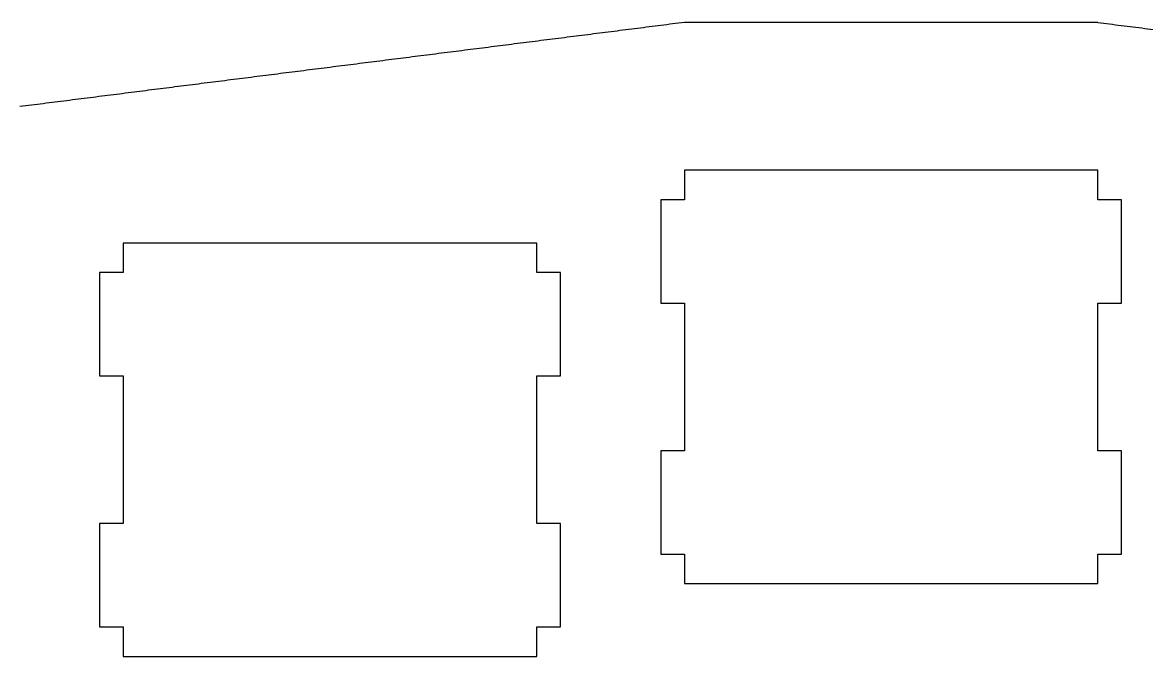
# Model space of a CAD drawing. Extents: x 0 to 145, y 2 to 120.
# Drawn here: x 39.59 to 77.65, y 98.99 to 120.46 of the extents above; entities that cross this region are included whole.
import ezdxf

# ---------------------------------------------------------------- set-up
doc = ezdxf.new("R2010")
doc.units = 0

# ---------------------------------------------------------------- blocks, each defined once
blk = doc.blocks.new('WIRE005')
at = {"layer": 'Row0', "color": 0}
for points in [[(57, 112.9896), (56.9, 112.9896), (56.8, 112.9896), (56.7, 112.9896), (56.6, 112.9896), (56.5, 112.9896), (56.4, 112.9896), (56.3, 112.9896), (56.2, 112.9896), (56.1, 112.9896), (56, 112.9896), (55.9, 112.9896), (55.8, 112.9896), (55.7, 112.9896), (55.6, 112.9896), (55.5, 112.9896), (55.4, 112.9896), (55.3, 112.9896), (55.2, 112.9896), (55.1, 112.9896), (55, 112.9896), (54.9, 112.9896), (54.8, 112.9896), (54.7, 112.9896), (54.6, 112.9896), (54.5, 112.9896), (54.4, 112.9896), (54.3, 112.9896), (54.2, 112.9896), (54.1, 112.9896), (54, 112.9896), (53.9, 112.9896), (53.8, 112.9896), (53.7, 112.9896), (53.6, 112.9896), (53.5, 112.9896), (53.4, 112.9896), (53.3, 112.9896), (53.2, 112.9896), (53.1, 112.9896), (53, 112.9896), (52.9, 112.9896), (52.8, 112.9896), (52.7, 112.9896), (52.6, 112.9896), (52.5, 112.9896), (52.4, 112.9896), (52.3, 112.9896), (52.2, 112.9896), (52.1, 112.9896), (52, 112.9896), (51.9, 112.9896), (51.8, 112.9896), (51.7, 112.9896), (51.6, 112.9896), (51.5, 112.9896), (51.4, 112.9896), (51.3, 112.9896), (51.2, 112.9896), (51.1, 112.9896), (51, 112.9896), (50.9, 112.9896), (50.8, 112.9896), (50.7, 112.9896), (50.6, 112.9896), (50.5, 112.9896), (50.4, 112.9896), (50.3, 112.9896), (50.2, 112.9896), (50.1, 112.9896), (50, 112.9896), (49.9, 112.9896), (49.8, 112.9896), (49.7, 112.9896), (49.6, 112.9896), (49.5, 112.9896), (49.4, 112.9896), (49.3, 112.9896), (49.2, 112.9896), (49.1, 112.9896), (49, 112.9896), (48.9, 112.9896), (48.8, 112.9896), (48.7, 112.9896), (48.6, 112.9896), (48.5, 112.9896), (48.4, 112.9896), (48.3, 112.9896), (48.2, 112.9896), (48.1, 112.9896), (48, 112.9896), (47.9, 112.9896), (47.8, 112.9896), (47.7, 112.9896), (47.6, 112.9896), (47.5, 112.9896), (47.4, 112.9896), (47.3, 112.9896), (47.2, 112.9896), (47.1, 112.9896), (47, 112.9896), (46.9, 112.9896), (46.8, 112.9896), (46.7, 112.9896), (46.6, 112.9896), (46.5, 112.9896), (46.4, 112.9896), (46.3, 112.9896), (46.2, 112.9896), (46.1, 112.9896), (46, 112.9896), (45.9, 112.9896), (45.8, 112.9896), (45.7, 112.9896), (45.6, 112.9896), (45.5, 112.9896), (45.4, 112.9896), (45.3, 112.9896), (45.2, 112.9896), (45.1, 112.9896), (45, 112.9896), (44.9, 112.9896), (44.8, 112.9896), (44.7, 112.9896), (44.6, 112.9896), (44.5, 112.9896), (44.4, 112.9896), (44.3, 112.9896), (44.2, 112.9896), (44.1, 112.9896), (44, 112.9896), (43.9, 112.9896), (43.8, 112.9896), (43.7, 112.9896), (43.6, 112.9896), (43.5, 112.9896), (43.4, 112.9896), (43.3, 112.9896), (43.2, 112.9896), (43.1, 112.9896), (43, 112.9896)], [(43, 112.9896), (43, 112.8896), (43, 112.7896), (43, 112.6896), (43, 112.5896), (43, 112.4896), (43, 112.3896), (43, 112.2896), (43, 112.1896), (43, 112.0896), (43, 111.9896)], [(57, 111.9896), (57, 112.0896), (57, 112.1896), (57, 112.2896), (57, 112.3896), (57, 112.4896), (57, 112.5896), (57, 112.6896), (57, 112.7896), (57, 112.8896), (57, 112.9896)], [(43, 111.9896), (42.9, 111.9896), (42.8, 111.9896), (42.7, 111.9896), (42.6, 111.9896), (42.5, 111.9896), (42.4, 111.9896), (42.3, 111.9896), (42.2, 111.9896)], [(42.2, 111.9896), (42.2, 111.8896), (42.2, 111.7896), (42.2, 111.6896), (42.2, 111.5896), (42.2, 111.4896), (42.2, 111.3896), (42.2, 111.2896), (42.2, 111.1896), (42.2, 111.0896), (42.2, 110.9896), (42.2, 110.8896), (42.2, 110.7896), (42.2, 110.6896), (42.2, 110.5896), (42.2, 110.4896), (42.2, 110.3896), (42.2, 110.2896), (42.2, 110.1896), (42.2, 110.0896), (42.2, 109.9896), (42.2, 109.8896), (42.2, 109.7896), (42.2, 109.6896), (42.2, 109.5896), (42.2, 109.4896), (42.2, 109.3896), (42.2, 109.2896), (42.2, 109.1896), (42.2, 109.0896), (42.2, 108.9896), (42.2, 108.8896), (42.2, 108.7896), (42.2, 108.6896), (42.2, 108.5896), (42.2, 108.4896)], [(57.8, 111.9896), (57.7, 111.9896), (57.6, 111.9896), (57.5, 111.9896), (57.4, 111.9896), (57.3, 111.9896), (57.2, 111.9896), (57.1, 111.9896), (57, 111.9896)], [(57.8, 108.4896), (57.8, 108.5896), (57.8, 108.6896), (57.8, 108.7896), (57.8, 108.8896), (57.8, 108.9896), (57.8, 109.0896), (57.8, 109.1896), (57.8, 109.2896), (57.8, 109.3896), (57.8, 109.4896), (57.8, 109.5896), (57.8, 109.6896), (57.8, 109.7896), (57.8, 109.8896), (57.8, 109.9896), (57.8, 110.0896), (57.8, 110.1896), (57.8, 110.2896), (57.8, 110.3896), (57.8, 110.4896), (57.8, 110.5896), (57.8, 110.6896), (57.8, 110.7896), (57.8, 110.8896), (57.8, 110.9896), (57.8, 111.0896), (57.8, 111.1896), (57.8, 111.2896), (57.8, 111.3896), (57.8, 111.4896), (57.8, 111.5896), (57.8, 111.6896), (57.8, 111.7896), (57.8, 111.8896), (57.8, 111.9896)], [(42.2, 108.4896), (42.3, 108.4896), (42.4, 108.4896), (42.5, 108.4896), (42.6, 108.4896), (42.7, 108.4896), (42.8, 108.4896), (42.9, 108.4896), (43, 108.4896)], [(43, 108.4896), (43, 108.3896), (43, 108.2896), (43, 108.1896), (43, 108.0896), (43, 107.9896), (43, 107.8896), (43, 107.7896), (43, 107.6896), (43, 107.5896), (43, 107.4896), (43, 107.3896), (43, 107.2896), (43, 107.1896), (43, 107.0896), (43, 106.9896), (43, 106.8896), (43, 106.7896), (43, 106.6896), (43, 106.5896), (43, 106.4896), (43, 106.3896), (43, 106.2896), (43, 106.1896), (43, 106.0896), (43, 105.9896), (43, 105.8896), (43, 105.7896), (43, 105.6896), (43, 105.5896), (43, 105.4896), (43, 105.3896), (43, 105.2896), (43, 105.1896), (43, 105.0896), (43, 104.9896), (43, 104.8896), (43, 104.7896), (43, 104.6896), (43, 104.5896), (43, 104.4896), (43, 104.3896), (43, 104.2896), (43, 104.1896), (43, 104.0896), (43, 103.9896), (43, 103.8896), (43, 103.7896), (43, 103.6896), (43, 103.5896), (43, 103.4896)], [(57, 103.4896), (57, 103.5896), (57, 103.6896), (57, 103.7896), (57, 103.8896), (57, 103.9896), (57, 104.0896), (57, 104.1896), (57, 104.2896), (57, 104.3896), (57, 104.4896), (57, 104.5896), (57, 104.6896), (57, 104.7896), (57, 104.8896), (57, 104.9896), (57, 105.0896), (57, 105.1896), (57, 105.2896), (57, 105.3896), (57, 105.4896), (57, 105.5896), (57, 105.6896), (57, 105.7896), (57, 105.8896), (57, 105.9896), (57, 106.0896), (57, 106.1896), (57, 106.2896), (57, 106.3896), (57, 106.4896), (57, 106.5896), (57, 106.6896), (57, 106.7896), (57, 106.8896), (57, 106.9896), (57, 107.0896), (57, 107.1896), (57, 107.2896), (57, 107.3896), (57, 107.4896), (57, 107.5896), (57, 107.6896), (57, 107.7896), (57, 107.8896), (57, 107.9896), (57, 108.0896), (57, 108.1896), (57, 108.2896), (57, 108.3896), (57, 108.4896)], [(57, 108.4896), (57.1, 108.4896), (57.2, 108.4896), (57.3, 108.4896), (57.4, 108.4896), (57.5, 108.4896), (57.6, 108.4896), (57.7, 108.4896), (57.8, 108.4896)], [(43, 103.4896), (42.9, 103.4896), (42.8, 103.4896), (42.7, 103.4896), (42.6, 103.4896), (42.5, 103.4896), (42.4, 103.4896), (42.3, 103.4896), (42.2, 103.4896)], [(42.2, 103.4896), (42.2, 103.3896), (42.2, 103.2896), (42.2, 103.1896), (42.2, 103.0896), (42.2, 102.9896), (42.2, 102.8896), (42.2, 102.7896), (42.2, 102.6896), (42.2, 102.5896), (42.2, 102.4896), (42.2, 102.3896), (42.2, 102.2896), (42.2, 102.1896), (42.2, 102.0896), (42.2, 101.9896), (42.2, 101.8896), (42.2, 101.7896), (42.2, 101.6896), (42.2, 101.5896), (42.2, 101.4896), (42.2, 101.3896), (42.2, 101.2896), (42.2, 101.1896), (42.2, 101.0896), (42.2, 100.9896), (42.2, 100.8896), (42.2, 100.7896), (42.2, 100.6896), (42.2, 100.5896), (42.2, 100.4896), (42.2, 100.3896), (42.2, 100.2896), (42.2, 100.1896), (42.2, 100.0896), (42.2, 99.9896)], [(57.8, 103.4896), (57.7, 103.4896), (57.6, 103.4896), (57.5, 103.4896), (57.4, 103.4896), (57.3, 103.4896), (57.2, 103.4896), (57.1, 103.4896), (57, 103.4896)], [(57.8, 99.9896), (57.8, 100.0896), (57.8, 100.1896), (57.8, 100.2896), (57.8, 100.3896), (57.8, 100.4896), (57.8, 100.5896), (57.8, 100.6896), (57.8, 100.7896), (57.8, 100.8896), (57.8, 100.9896), (57.8, 101.0896), (57.8, 101.1896), (57.8, 101.2896), (57.8, 101.3896), (57.8, 101.4896), (57.8, 101.5896), (57.8, 101.6896), (57.8, 101.7896), (57.8, 101.8896), (57.8, 101.9896), (57.8, 102.0896), (57.8, 102.1896), (57.8, 102.2896), (57.8, 102.3896), (57.8, 102.4896), (57.8, 102.5896), (57.8, 102.6896), (57.8, 102.7896), (57.8, 102.8896), (57.8, 102.9896), (57.8, 103.0896), (57.8, 103.1896), (57.8, 103.2896), (57.8, 103.3896), (57.8, 103.4896)], [(42.2, 99.9896), (42.3, 99.9896), (42.4, 99.9896), (42.5, 99.9896), (42.6, 99.9896), (42.7, 99.9896), (42.8, 99.9896), (42.9, 99.9896), (43, 99.9896)], [(43, 99.9896), (43, 99.8896), (43, 99.7896), (43, 99.6896), (43, 99.5896), (43, 99.4896), (43, 99.3896), (43, 99.2896), (43, 99.1896), (43, 99.0896), (43, 98.9896)], [(57, 98.9896), (57, 99.0896), (57, 99.1896), (57, 99.2896), (57, 99.3896), (57, 99.4896), (57, 99.5896), (57, 99.6896), (57, 99.7896), (57, 99.8896), (57, 99.9896)], [(57, 99.9896), (57.1, 99.9896), (57.2, 99.9896), (57.3, 99.9896), (57.4, 99.9896), (57.5, 99.9896), (57.6, 99.9896), (57.7, 99.9896), (57.8, 99.9896)], [(43, 98.9896), (43.1, 98.9896), (43.2, 98.9896), (43.3, 98.9896), (43.4, 98.9896), (43.5, 98.9896), (43.6, 98.9896), (43.7, 98.9896), (43.8, 98.9896), (43.9, 98.9896), (44, 98.9896), (44.1, 98.9896), (44.2, 98.9896), (44.3, 98.9896), (44.4, 98.9896), (44.5, 98.9896), (44.6, 98.9896), (44.7, 98.9896), (44.8, 98.9896), (44.9, 98.9896), (45, 98.9896), (45.1, 98.9896), (45.2, 98.9896), (45.3, 98.9896), (45.4, 98.9896), (45.5, 98.9896), (45.6, 98.9896), (45.7, 98.9896), (45.8, 98.9896), (45.9, 98.9896), (46, 98.9896), (46.1, 98.9896), (46.2, 98.9896), (46.3, 98.9896), (46.4, 98.9896), (46.5, 98.9896), (46.6, 98.9896), (46.7, 98.9896), (46.8, 98.9896), (46.9, 98.9896), (47, 98.9896), (47.1, 98.9896), (47.2, 98.9896), (47.3, 98.9896), (47.4, 98.9896), (47.5, 98.9896), (47.6, 98.9896), (47.7, 98.9896), (47.8, 98.9896), (47.9, 98.9896), (48, 98.9896), (48.1, 98.9896), (48.2, 98.9896), (48.3, 98.9896), (48.4, 98.9896), (48.5, 98.9896), (48.6, 98.9896), (48.7, 98.9896), (48.8, 98.9896), (48.9, 98.9896), (49, 98.9896), (49.1, 98.9896), (49.2, 98.9896), (49.3, 98.9896), (49.4, 98.9896), (49.5, 98.9896), (49.6, 98.9896), (49.7, 98.9896), (49.8, 98.9896), (49.9, 98.9896), (50, 98.9896), (50.1, 98.9896), (50.2, 98.9896), (50.3, 98.9896), (50.4, 98.9896), (50.5, 98.9896), (50.6, 98.9896), (50.7, 98.9896), (50.8, 98.9896), (50.9, 98.9896), (51, 98.9896), (51.1, 98.9896), (51.2, 98.9896), (51.3, 98.9896), (51.4, 98.9896), (51.5, 98.9896), (51.6, 98.9896), (51.7, 98.9896), (51.8, 98.9896), (51.9, 98.9896), (52, 98.9896), (52.1, 98.9896), (52.2, 98.9896), (52.3, 98.9896), (52.4, 98.9896), (52.5, 98.9896), (52.6, 98.9896), (52.7, 98.9896), (52.8, 98.9896), (52.9, 98.9896), (53, 98.9896), (53.1, 98.9896), (53.2, 98.9896), (53.3, 98.9896), (53.4, 98.9896), (53.5, 98.9896), (53.6, 98.9896), (53.7, 98.9896), (53.8, 98.9896), (53.9, 98.9896), (54, 98.9896), (54.1, 98.9896), (54.2, 98.9896), (54.3, 98.9896), (54.4, 98.9896), (54.5, 98.9896), (54.6, 98.9896), (54.7, 98.9896), (54.8, 98.9896), (54.9, 98.9896), (55, 98.9896), (55.1, 98.9896), (55.2, 98.9896), (55.3, 98.9896), (55.4, 98.9896), (55.5, 98.9896), (55.6, 98.9896), (55.7, 98.9896), (55.8, 98.9896), (55.9, 98.9896), (56, 98.9896), (56.1, 98.9896), (56.2, 98.9896), (56.3, 98.9896), (56.4, 98.9896), (56.5, 98.9896), (56.6, 98.9896), (56.7, 98.9896), (56.8, 98.9896), (56.9, 98.9896), (57, 98.9896)]]:
    blk.add_lwpolyline(points, dxfattribs=at)
blk = doc.blocks.new('WIRE012')
at = {"layer": 'Row0', "color": 0}
for points in [[(76, 115.4596), (75.9, 115.4596), (75.8, 115.4596), (75.7, 115.4596), (75.6, 115.4596), (75.5, 115.4596), (75.4, 115.4596), (75.3, 115.4596), (75.2, 115.4596), (75.1, 115.4596), (75, 115.4596), (74.9, 115.4596), (74.8, 115.4596), (74.7, 115.4596), (74.6, 115.4596), (74.5, 115.4596), (74.4, 115.4596), (74.3, 115.4596), (74.2, 115.4596), (74.1, 115.4596), (74, 115.4596), (73.9, 115.4596), (73.8, 115.4596), (73.7, 115.4596), (73.6, 115.4596), (73.5, 115.4596), (73.4, 115.4596), (73.3, 115.4596), (73.2, 115.4596), (73.1, 115.4596), (73, 115.4596), (72.9, 115.4596), (72.8, 115.4596), (72.7, 115.4596), (72.6, 115.4596), (72.5, 115.4596), (72.4, 115.4596), (72.3, 115.4596), (72.2, 115.4596), (72.1, 115.4596), (72, 115.4596), (71.9, 115.4596), (71.8, 115.4596), (71.7, 115.4596), (71.6, 115.4596), (71.5, 115.4596), (71.4, 115.4596), (71.3, 115.4596), (71.2, 115.4596), (71.1, 115.4596), (71, 115.4596), (70.9, 115.4596), (70.8, 115.4596), (70.7, 115.4596), (70.6, 115.4596), (70.5, 115.4596), (70.4, 115.4596), (70.3, 115.4596), (70.2, 115.4596), (70.1, 115.4596), (70, 115.4596), (69.9, 115.4596), (69.8, 115.4596), (69.7, 115.4596), (69.6, 115.4596), (69.5, 115.4596), (69.4, 115.4596), (69.3, 115.4596), (69.2, 115.4596), (69.1, 115.4596), (69, 115.4596), (68.9, 115.4596), (68.8, 115.4596), (68.7, 115.4596), (68.6, 115.4596), (68.5, 115.4596), (68.4, 115.4596), (68.3, 115.4596), (68.2, 115.4596), (68.1, 115.4596), (68, 115.4596), (67.9, 115.4596), (67.8, 115.4596), (67.7, 115.4596), (67.6, 115.4596), (67.5, 115.4596), (67.4, 115.4596), (67.3, 115.4596), (67.2, 115.4596), (67.1, 115.4596), (67, 115.4596), (66.9, 115.4596), (66.8, 115.4596), (66.7, 115.4596), (66.6, 115.4596), (66.5, 115.4596), (66.4, 115.4596), (66.3, 115.4596), (66.2, 115.4596), (66.1, 115.4596), (66, 115.4596), (65.9, 115.4596), (65.8, 115.4596), (65.7, 115.4596), (65.6, 115.4596), (65.5, 115.4596), (65.4, 115.4596), (65.3, 115.4596), (65.2, 115.4596), (65.1, 115.4596), (65, 115.4596), (64.9, 115.4596), (64.8, 115.4596), (64.7, 115.4596), (64.6, 115.4596), (64.5, 115.4596), (64.4, 115.4596), (64.3, 115.4596), (64.2, 115.4596), (64.1, 115.4596), (64, 115.4596), (63.9, 115.4596), (63.8, 115.4596), (63.7, 115.4596), (63.6, 115.4596), (63.5, 115.4596), (63.4, 115.4596), (63.3, 115.4596), (63.2, 115.4596), (63.1, 115.4596), (63, 115.4596), (62.9, 115.4596), (62.8, 115.4596), (62.7, 115.4596), (62.6, 115.4596), (62.5, 115.4596), (62.4, 115.4596), (62.3, 115.4596), (62.2, 115.4596), (62.1, 115.4596), (62, 115.4596)], [(62, 115.4596), (62, 115.3596), (62, 115.2596), (62, 115.1596), (62, 115.0596), (62, 114.9596), (62, 114.8596), (62, 114.7596), (62, 114.6596), (62, 114.5596), (62, 114.4596)], [(76, 114.4596), (76, 114.5596), (76, 114.6596), (76, 114.7596), (76, 114.8596), (76, 114.9596), (76, 115.0596), (76, 115.1596), (76, 115.2596), (76, 115.3596), (76, 115.4596)], [(62, 114.4596), (61.9, 114.4596), (61.8, 114.4596), (61.7, 114.4596), (61.6, 114.4596), (61.5, 114.4596), (61.4, 114.4596), (61.3, 114.4596), (61.2, 114.4596)], [(61.2, 114.4596), (61.2, 114.3596), (61.2, 114.2596), (61.2, 114.1596), (61.2, 114.0596), (61.2, 113.9596), (61.2, 113.8596), (61.2, 113.7596), (61.2, 113.6596), (61.2, 113.5596), (61.2, 113.4596), (61.2, 113.3596), (61.2, 113.2596), (61.2, 113.1596), (61.2, 113.0596), (61.2, 112.9596), (61.2, 112.8596), (61.2, 112.7596), (61.2, 112.6596), (61.2, 112.5596), (61.2, 112.4596), (61.2, 112.3596), (61.2, 112.2596), (61.2, 112.1596), (61.2, 112.0596), (61.2, 111.9596), (61.2, 111.8596), (61.2, 111.7596), (61.2, 111.6596), (61.2, 111.5596), (61.2, 111.4596), (61.2, 111.3596), (61.2, 111.2596), (61.2, 111.1596), (61.2, 111.0596), (61.2, 110.9596)], [(76.8, 114.4596), (76.7, 114.4596), (76.6, 114.4596), (76.5, 114.4596), (76.4, 114.4596), (76.3, 114.4596), (76.2, 114.4596), (76.1, 114.4596), (76, 114.4596)], [(76.8, 110.9596), (76.8, 111.0596), (76.8, 111.1596), (76.8, 111.2596), (76.8, 111.3596), (76.8, 111.4596), (76.8, 111.5596), (76.8, 111.6596), (76.8, 111.7596), (76.8, 111.8596), (76.8, 111.9596), (76.8, 112.0596), (76.8, 112.1596), (76.8, 112.2596), (76.8, 112.3596), (76.8, 112.4596), (76.8, 112.5596), (76.8, 112.6596), (76.8, 112.7596), (76.8, 112.8596), (76.8, 112.9596), (76.8, 113.0596), (76.8, 113.1596), (76.8, 113.2596), (76.8, 113.3596), (76.8, 113.4596), (76.8, 113.5596), (76.8, 113.6596), (76.8, 113.7596), (76.8, 113.8596), (76.8, 113.9596), (76.8, 114.0596), (76.8, 114.1596), (76.8, 114.2596), (76.8, 114.3596), (76.8, 114.4596)], [(61.2, 110.9596), (61.3, 110.9596), (61.4, 110.9596), (61.5, 110.9596), (61.6, 110.9596), (61.7, 110.9596), (61.8, 110.9596), (61.9, 110.9596), (62, 110.9596)], [(62, 110.9596), (62, 110.8596), (62, 110.7596), (62, 110.6596), (62, 110.5596), (62, 110.4596), (62, 110.3596), (62, 110.2596), (62, 110.1596), (62, 110.0596), (62, 109.9596), (62, 109.8596), (62, 109.7596), (62, 109.6596), (62, 109.5596), (62, 109.4596), (62, 109.3596), (62, 109.2596), (62, 109.1596), (62, 109.0596), (62, 108.9596), (62, 108.8596), (62, 108.7596), (62, 108.6596), (62, 108.5596), (62, 108.4596), (62, 108.3596), (62, 108.2596), (62, 108.1596), (62, 108.0596), (62, 107.9596), (62, 107.8596), (62, 107.7596), (62, 107.6596), (62, 107.5596), (62, 107.4596), (62, 107.3596), (62, 107.2596), (62, 107.1596), (62, 107.0596), (62, 106.9596), (62, 106.8596), (62, 106.7596), (62, 106.6596), (62, 106.5596), (62, 106.4596), (62, 106.3596), (62, 106.2596), (62, 106.1596), (62, 106.0596), (62, 105.9596)], [(76, 105.9596), (76, 106.0596), (76, 106.1596), (76, 106.2596), (76, 106.3596), (76, 106.4596), (76, 106.5596), (76, 106.6596), (76, 106.7596), (76, 106.8596), (76, 106.9596), (76, 107.0596), (76, 107.1596), (76, 107.2596), (76, 107.3596), (76, 107.4596), (76, 107.5596), (76, 107.6596), (76, 107.7596), (76, 107.8596), (76, 107.9596), (76, 108.0596), (76, 108.1596), (76, 108.2596), (76, 108.3596), (76, 108.4596), (76, 108.5596), (76, 108.6596), (76, 108.7596), (76, 108.8596), (76, 108.9596), (76, 109.0596), (76, 109.1596), (76, 109.2596), (76, 109.3596), (76, 109.4596), (76, 109.5596), (76, 109.6596), (76, 109.7596), (76, 109.8596), (76, 109.9596), (76, 110.0596), (76, 110.1596), (76, 110.2596), (76, 110.3596), (76, 110.4596), (76, 110.5596), (76, 110.6596), (76, 110.7596), (76, 110.8596), (76, 110.9596)], [(76, 110.9596), (76.1, 110.9596), (76.2, 110.9596), (76.3, 110.9596), (76.4, 110.9596), (76.5, 110.9596), (76.6, 110.9596), (76.7, 110.9596), (76.8, 110.9596)], [(62, 105.9596), (61.9, 105.9596), (61.8, 105.9596), (61.7, 105.9596), (61.6, 105.9596), (61.5, 105.9596), (61.4, 105.9596), (61.3, 105.9596), (61.2, 105.9596)], [(61.2, 105.9596), (61.2, 105.8596), (61.2, 105.7596), (61.2, 105.6596), (61.2, 105.5596), (61.2, 105.4596), (61.2, 105.3596), (61.2, 105.2596), (61.2, 105.1596), (61.2, 105.0596), (61.2, 104.9596), (61.2, 104.8596), (61.2, 104.7596), (61.2, 104.6596), (61.2, 104.5596), (61.2, 104.4596), (61.2, 104.3596), (61.2, 104.2596), (61.2, 104.1596), (61.2, 104.0596), (61.2, 103.9596), (61.2, 103.8596), (61.2, 103.7596), (61.2, 103.6596), (61.2, 103.5596), (61.2, 103.4596), (61.2, 103.3596), (61.2, 103.2596), (61.2, 103.1596), (61.2, 103.0596), (61.2, 102.9596), (61.2, 102.8596), (61.2, 102.7596), (61.2, 102.6596), (61.2, 102.5596), (61.2, 102.4596)], [(76.8, 105.9596), (76.7, 105.9596), (76.6, 105.9596), (76.5, 105.9596), (76.4, 105.9596), (76.3, 105.9596), (76.2, 105.9596), (76.1, 105.9596), (76, 105.9596)], [(76.8, 102.4596), (76.8, 102.5596), (76.8, 102.6596), (76.8, 102.7596), (76.8, 102.8596), (76.8, 102.9596), (76.8, 103.0596), (76.8, 103.1596), (76.8, 103.2596), (76.8, 103.3596), (76.8, 103.4596), (76.8, 103.5596), (76.8, 103.6596), (76.8, 103.7596), (76.8, 103.8596), (76.8, 103.9596), (76.8, 104.0596), (76.8, 104.1596), (76.8, 104.2596), (76.8, 104.3596), (76.8, 104.4596), (76.8, 104.5596), (76.8, 104.6596), (76.8, 104.7596), (76.8, 104.8596), (76.8, 104.9596), (76.8, 105.0596), (76.8, 105.1596), (76.8, 105.2596), (76.8, 105.3596), (76.8, 105.4596), (76.8, 105.5596), (76.8, 105.6596), (76.8, 105.7596), (76.8, 105.8596), (76.8, 105.9596)], [(61.2, 102.4596), (61.3, 102.4596), (61.4, 102.4596), (61.5, 102.4596), (61.6, 102.4596), (61.7, 102.4596), (61.8, 102.4596), (61.9, 102.4596), (62, 102.4596)], [(62, 102.4596), (62, 102.3596), (62, 102.2596), (62, 102.1596), (62, 102.0596), (62, 101.9596), (62, 101.8596), (62, 101.7596), (62, 101.6596), (62, 101.5596), (62, 101.4596)], [(76, 101.4596), (76, 101.5596), (76, 101.6596), (76, 101.7596), (76, 101.8596), (76, 101.9596), (76, 102.0596), (76, 102.1596), (76, 102.2596), (76, 102.3596), (76, 102.4596)], [(76, 102.4596), (76.1, 102.4596), (76.2, 102.4596), (76.3, 102.4596), (76.4, 102.4596), (76.5, 102.4596), (76.6, 102.4596), (76.7, 102.4596), (76.8, 102.4596)], [(62, 101.4596), (62.1, 101.4596), (62.2, 101.4596), (62.3, 101.4596), (62.4, 101.4596), (62.5, 101.4596), (62.6, 101.4596), (62.7, 101.4596), (62.8, 101.4596), (62.9, 101.4596), (63, 101.4596), (63.1, 101.4596), (63.2, 101.4596), (63.3, 101.4596), (63.4, 101.4596), (63.5, 101.4596), (63.6, 101.4596), (63.7, 101.4596), (63.8, 101.4596), (63.9, 101.4596), (64, 101.4596), (64.1, 101.4596), (64.2, 101.4596), (64.3, 101.4596), (64.4, 101.4596), (64.5, 101.4596), (64.6, 101.4596), (64.7, 101.4596), (64.8, 101.4596), (64.9, 101.4596), (65, 101.4596), (65.1, 101.4596), (65.2, 101.4596), (65.3, 101.4596), (65.4, 101.4596), (65.5, 101.4596), (65.6, 101.4596), (65.7, 101.4596), (65.8, 101.4596), (65.9, 101.4596), (66, 101.4596), (66.1, 101.4596), (66.2, 101.4596), (66.3, 101.4596), (66.4, 101.4596), (66.5, 101.4596), (66.6, 101.4596), (66.7, 101.4596), (66.8, 101.4596), (66.9, 101.4596), (67, 101.4596), (67.1, 101.4596), (67.2, 101.4596), (67.3, 101.4596), (67.4, 101.4596), (67.5, 101.4596), (67.6, 101.4596), (67.7, 101.4596), (67.8, 101.4596), (67.9, 101.4596), (68, 101.4596), (68.1, 101.4596), (68.2, 101.4596), (68.3, 101.4596), (68.4, 101.4596), (68.5, 101.4596), (68.6, 101.4596), (68.7, 101.4596), (68.8, 101.4596), (68.9, 101.4596), (69, 101.4596), (69.1, 101.4596), (69.2, 101.4596), (69.3, 101.4596), (69.4, 101.4596), (69.5, 101.4596), (69.6, 101.4596), (69.7, 101.4596), (69.8, 101.4596), (69.9, 101.4596), (70, 101.4596), (70.1, 101.4596), (70.2, 101.4596), (70.3, 101.4596), (70.4, 101.4596), (70.5, 101.4596), (70.6, 101.4596), (70.7, 101.4596), (70.8, 101.4596), (70.9, 101.4596), (71, 101.4596), (71.1, 101.4596), (71.2, 101.4596), (71.3, 101.4596), (71.4, 101.4596), (71.5, 101.4596), (71.6, 101.4596), (71.7, 101.4596), (71.8, 101.4596), (71.9, 101.4596), (72, 101.4596), (72.1, 101.4596), (72.2, 101.4596), (72.3, 101.4596), (72.4, 101.4596), (72.5, 101.4596), (72.6, 101.4596), (72.7, 101.4596), (72.8, 101.4596), (72.9, 101.4596), (73, 101.4596), (73.1, 101.4596), (73.2, 101.4596), (73.3, 101.4596), (73.4, 101.4596), (73.5, 101.4596), (73.6, 101.4596), (73.7, 101.4596), (73.8, 101.4596), (73.9, 101.4596), (74, 101.4596), (74.1, 101.4596), (74.2, 101.4596), (74.3, 101.4596), (74.4, 101.4596), (74.5, 101.4596), (74.6, 101.4596), (74.7, 101.4596), (74.8, 101.4596), (74.9, 101.4596), (75, 101.4596), (75.1, 101.4596), (75.2, 101.4596), (75.3, 101.4596), (75.4, 101.4596), (75.5, 101.4596), (75.6, 101.4596), (75.7, 101.4596), (75.8, 101.4596), (75.9, 101.4596), (76, 101.4596)]]:
    blk.add_lwpolyline(points, dxfattribs=at)
blk = doc.blocks.new('BLOCK_LINE031')
at = {"layer": 'StraigtLineTop', "color": 0}
blk.add_lwpolyline([(76, 120.46), (75.901, 120.46), (75.802, 120.46), (75.702, 120.46), (75.603, 120.46), (75.504, 120.46), (75.404, 120.46), (75.305, 120.46), (75.206, 120.46), (75.107, 120.46), (75.007, 120.46), (74.908, 120.46), (74.809, 120.46), (74.709, 120.46), (74.61, 120.46), (74.511, 120.46), (74.411, 120.46), (74.312, 120.46), (74.213, 120.46), (74.114, 120.46), (74.014, 120.46), (73.915, 120.46), (73.816, 120.46), (73.716, 120.46), (73.617, 120.46), (73.518, 120.46), (73.419, 120.46), (73.319, 120.46), (73.22, 120.46), (73.121, 120.46), (73.021, 120.46), (72.922, 120.46), (72.823, 120.46), (72.723, 120.46), (72.624, 120.46), (72.525, 120.46), (72.426, 120.46), (72.326, 120.46), (72.227, 120.46), (72.128, 120.46), (72.028, 120.46), (71.929, 120.46), (71.83, 120.46), (71.731, 120.46), (71.631, 120.46), (71.532, 120.46), (71.433, 120.46), (71.333, 120.46), (71.234, 120.46), (71.135, 120.46), (71.036, 120.46), (70.936, 120.46), (70.837, 120.46), (70.738, 120.46), (70.638, 120.46), (70.539, 120.46), (70.44, 120.46), (70.34, 120.46), (70.241, 120.46), (70.142, 120.46), (70.043, 120.46), (69.943, 120.46), (69.844, 120.46), (69.745, 120.46), (69.645, 120.46), (69.546, 120.46), (69.447, 120.46), (69.348, 120.46), (69.248, 120.46), (69.149, 120.46), (69.05, 120.46), (68.95, 120.46), (68.851, 120.46), (68.752, 120.46), (68.653, 120.46), (68.553, 120.46), (68.454, 120.46), (68.355, 120.46), (68.255, 120.46), (68.156, 120.46), (68.057, 120.46), (67.957, 120.46), (67.858, 120.46), (67.759, 120.46), (67.66, 120.46), (67.56, 120.46), (67.461, 120.46), (67.362, 120.46), (67.262, 120.46), (67.163, 120.46), (67.064, 120.46), (66.965, 120.46), (66.865, 120.46), (66.766, 120.46), (66.667, 120.46), (66.567, 120.46), (66.468, 120.46), (66.369, 120.46), (66.27, 120.46), (66.17, 120.46), (66.071, 120.46), (65.972, 120.46), (65.872, 120.46), (65.773, 120.46), (65.674, 120.46), (65.574, 120.46), (65.475, 120.46), (65.376, 120.46), (65.277, 120.46), (65.177, 120.46), (65.078, 120.46), (64.979, 120.46), (64.879, 120.46), (64.78, 120.46), (64.681, 120.46), (64.582, 120.46), (64.482, 120.46), (64.383, 120.46), (64.284, 120.46), (64.184, 120.46), (64.085, 120.46), (63.986, 120.46), (63.886, 120.46), (63.787, 120.46), (63.688, 120.46), (63.589, 120.46), (63.489, 120.46), (63.39, 120.46), (63.291, 120.46), (63.191, 120.46), (63.092, 120.46), (62.993, 120.46), (62.894, 120.46), (62.794, 120.46), (62.695, 120.46), (62.596, 120.46), (62.496, 120.46), (62.397, 120.46), (62.298, 120.46), (62.199, 120.46), (62.099, 120.46), (62, 120.46)], dxfattribs=at)
blk = doc.blocks.new('BLOCK_LINE007001')
at = {"layer": 'StraigtLineTop', "color": 0}
blk.add_lwpolyline([(76, 120.46), (76.099, 120.447), (76.199, 120.435), (76.298, 120.422), (76.397, 120.41), (76.496, 120.398), (76.595, 120.385), (76.695, 120.373), (76.794, 120.36), (76.893, 120.348), (76.992, 120.336), (77.092, 120.323), (77.191, 120.311), (77.29, 120.298), (77.389, 120.286), (77.488, 120.274), (77.588, 120.261), (77.687, 120.249), (77.786, 120.236), (77.885, 120.224), (77.984, 120.212), (78.084, 120.199), (78.183, 120.187), (78.282, 120.174), (78.381, 120.162), (78.481, 120.15), (78.58, 120.137), (78.679, 120.125), (78.778, 120.112), (78.877, 120.1), (78.977, 120.088), (79.076, 120.075), (79.175, 120.063), (79.274, 120.05), (79.373, 120.038), (79.473, 120.026), (79.572, 120.013), (79.671, 120.001), (79.77, 119.988), (79.87, 119.976), (79.969, 119.964), (80.068, 119.951), (80.167, 119.939), (80.266, 119.926), (80.366, 119.914), (80.465, 119.902), (80.564, 119.889), (80.663, 119.877), (80.763, 119.864), (80.862, 119.852), (80.961, 119.839), (81.06, 119.827), (81.159, 119.815), (81.259, 119.802), (81.358, 119.79), (81.457, 119.777), (81.556, 119.765), (81.655, 119.753), (81.755, 119.74), (81.854, 119.728), (81.953, 119.715), (82.052, 119.703), (82.152, 119.691), (82.251, 119.678), (82.35, 119.666), (82.449, 119.653), (82.548, 119.641), (82.648, 119.629), (82.747, 119.616), (82.846, 119.604), (82.945, 119.591), (83.044, 119.579), (83.144, 119.567), (83.243, 119.554), (83.342, 119.542), (83.441, 119.529), (83.541, 119.517), (83.64, 119.505), (83.739, 119.492), (83.838, 119.48), (83.937, 119.467), (84.037, 119.455), (84.136, 119.443), (84.235, 119.43), (84.334, 119.418), (84.434, 119.405), (84.533, 119.393), (84.632, 119.381), (84.731, 119.368), (84.83, 119.356), (84.93, 119.343), (85.029, 119.331), (85.128, 119.319), (85.227, 119.306), (85.326, 119.294), (85.426, 119.281), (85.525, 119.269), (85.624, 119.257), (85.723, 119.244), (85.823, 119.232), (85.922, 119.219), (86.021, 119.207), (86.12, 119.195), (86.219, 119.182), (86.319, 119.17), (86.418, 119.157), (86.517, 119.145), (86.616, 119.133), (86.715, 119.12), (86.815, 119.108), (86.914, 119.095), (87.013, 119.083), (87.112, 119.071), (87.212, 119.058), (87.311, 119.046), (87.41, 119.033), (87.509, 119.021), (87.608, 119.009), (87.708, 118.996), (87.807, 118.984), (87.906, 118.971), (88.005, 118.959), (88.105, 118.947), (88.204, 118.934), (88.303, 118.922), (88.402, 118.909), (88.501, 118.897), (88.601, 118.885), (88.7, 118.872), (88.799, 118.86), (88.898, 118.847), (88.997, 118.835), (89.097, 118.823), (89.196, 118.81), (89.295, 118.798), (89.394, 118.785), (89.494, 118.773), (89.593, 118.761), (89.692, 118.748), (89.791, 118.736), (89.89, 118.723), (89.99, 118.711), (90.089, 118.699), (90.188, 118.686), (90.287, 118.674), (90.387, 118.661), (90.486, 118.649), (90.585, 118.636), (90.684, 118.624), (90.783, 118.612), (90.883, 118.599), (90.982, 118.587), (91.081, 118.574), (91.18, 118.562), (91.279, 118.55), (91.379, 118.537), (91.478, 118.525), (91.577, 118.512), (91.676, 118.5), (91.776, 118.488), (91.875, 118.475), (91.974, 118.463), (92.073, 118.45), (92.172, 118.438), (92.272, 118.426), (92.371, 118.413), (92.47, 118.401), (92.569, 118.388), (92.668, 118.376), (92.768, 118.364), (92.867, 118.351), (92.966, 118.339), (93.065, 118.326), (93.165, 118.314), (93.264, 118.302), (93.363, 118.289), (93.462, 118.277), (93.561, 118.264), (93.661, 118.252), (93.76, 118.24), (93.859, 118.227), (93.958, 118.215), (94.058, 118.202), (94.157, 118.19), (94.256, 118.178), (94.355, 118.165), (94.454, 118.153), (94.554, 118.14), (94.653, 118.128), (94.752, 118.116), (94.851, 118.103), (94.95, 118.091), (95.05, 118.078), (95.149, 118.066), (95.248, 118.054), (95.347, 118.041), (95.447, 118.029), (95.546, 118.016), (95.645, 118.004), (95.744, 117.992), (95.843, 117.979), (95.943, 117.967), (96.042, 117.954), (96.141, 117.942), (96.24, 117.93), (96.339, 117.917), (96.439, 117.905), (96.538, 117.892), (96.637, 117.88), (96.736, 117.868), (96.836, 117.855), (96.935, 117.843), (97.034, 117.83), (97.133, 117.818), (97.232, 117.806), (97.332, 117.793), (97.431, 117.781), (97.53, 117.768), (97.629, 117.756), (97.729, 117.744), (97.828, 117.731), (97.927, 117.719), (98.026, 117.706), (98.125, 117.694), (98.225, 117.682), (98.324, 117.669), (98.423, 117.657), (98.522, 117.644), (98.621, 117.632), (98.721, 117.62), (98.82, 117.607), (98.919, 117.595), (99.018, 117.582), (99.118, 117.57), (99.217, 117.558), (99.316, 117.545), (99.415, 117.533), (99.514, 117.52), (99.614, 117.508), (99.713, 117.496), (99.812, 117.483), (99.911, 117.471), (100.01, 117.458), (100.11, 117.446), (100.209, 117.433), (100.308, 117.421), (100.407, 117.409), (100.507, 117.396), (100.606, 117.384), (100.705, 117.371), (100.804, 117.359), (100.903, 117.347), (101.003, 117.334), (101.102, 117.322), (101.201, 117.309), (101.3, 117.297), (101.4, 117.285), (101.499, 117.272), (101.598, 117.26), (101.697, 117.247), (101.796, 117.235), (101.896, 117.223), (101.995, 117.21), (102.094, 117.198), (102.193, 117.185), (102.292, 117.173), (102.392, 117.161), (102.491, 117.148), (102.59, 117.136), (102.689, 117.123), (102.789, 117.111), (102.888, 117.099), (102.987, 117.086), (103.086, 117.074), (103.185, 117.061), (103.285, 117.049), (103.384, 117.037), (103.483, 117.024), (103.582, 117.012), (103.681, 116.999), (103.781, 116.987), (103.88, 116.975), (103.979, 116.962), (104.078, 116.95), (104.178, 116.937), (104.277, 116.925), (104.376, 116.913), (104.475, 116.9), (104.574, 116.888), (104.674, 116.875), (104.773, 116.863), (104.872, 116.851), (104.971, 116.838), (105.071, 116.826), (105.17, 116.813), (105.269, 116.801), (105.368, 116.789), (105.467, 116.776), (105.567, 116.764), (105.666, 116.751), (105.765, 116.739), (105.864, 116.727), (105.963, 116.714), (106.063, 116.702), (106.162, 116.689), (106.261, 116.677), (106.36, 116.665), (106.46, 116.652), (106.559, 116.64), (106.658, 116.627), (106.757, 116.615), (106.856, 116.603), (106.956, 116.59), (107.055, 116.578), (107.154, 116.565), (107.253, 116.553), (107.353, 116.541), (107.452, 116.528), (107.551, 116.516), (107.65, 116.503), (107.749, 116.491), (107.849, 116.479), (107.948, 116.466), (108.047, 116.454), (108.146, 116.441), (108.245, 116.429), (108.345, 116.417), (108.444, 116.404), (108.543, 116.392), (108.642, 116.379), (108.742, 116.367), (108.841, 116.355), (108.94, 116.342), (109.039, 116.33), (109.138, 116.317), (109.238, 116.305), (109.337, 116.293), (109.436, 116.28), (109.535, 116.268), (109.634, 116.255), (109.734, 116.243), (109.833, 116.23), (109.932, 116.218), (110.031, 116.206), (110.131, 116.193), (110.23, 116.181), (110.329, 116.168), (110.428, 116.156), (110.527, 116.144), (110.627, 116.131), (110.726, 116.119), (110.825, 116.106), (110.924, 116.094), (111.024, 116.082), (111.123, 116.069), (111.222, 116.057), (111.321, 116.044), (111.42, 116.032), (111.52, 116.02), (111.619, 116.007), (111.718, 115.995), (111.817, 115.982), (111.916, 115.97), (112.016, 115.958), (112.115, 115.945), (112.214, 115.933), (112.313, 115.92), (112.413, 115.908), (112.512, 115.896), (112.611, 115.883), (112.71, 115.871), (112.809, 115.858), (112.909, 115.846), (113.008, 115.834), (113.107, 115.821), (113.206, 115.809), (113.305, 115.796), (113.405, 115.784), (113.504, 115.772), (113.603, 115.759), (113.702, 115.747), (113.802, 115.734), (113.901, 115.722), (114, 115.71)], dxfattribs=at)
blk = doc.blocks.new('BLOCK_LINE004001')
at = {"layer": 'StraigtLineTop', "color": 0}
blk.add_lwpolyline([(62, 120.46), (61.901, 120.447), (61.802, 120.434), (61.703, 120.422), (61.603, 120.409), (61.504, 120.397), (61.405, 120.384), (61.306, 120.372), (61.207, 120.359), (61.108, 120.347), (61.009, 120.334), (60.91, 120.321), (60.81, 120.309), (60.711, 120.296), (60.612, 120.284), (60.513, 120.271), (60.414, 120.259), (60.315, 120.246), (60.216, 120.234), (60.116, 120.221), (60.017, 120.208), (59.918, 120.196), (59.819, 120.183), (59.72, 120.171), (59.621, 120.158), (59.522, 120.146), (59.423, 120.133), (59.323, 120.121), (59.224, 120.108), (59.125, 120.095), (59.026, 120.083), (58.927, 120.07), (58.828, 120.058), (58.729, 120.045), (58.63, 120.033), (58.53, 120.02), (58.431, 120.008), (58.332, 119.995), (58.233, 119.982), (58.134, 119.97), (58.035, 119.957), (57.936, 119.945), (57.836, 119.932), (57.737, 119.92), (57.638, 119.907), (57.539, 119.895), (57.44, 119.882), (57.341, 119.869), (57.242, 119.857), (57.143, 119.844), (57.043, 119.832), (56.944, 119.819), (56.845, 119.807), (56.746, 119.794), (56.647, 119.782), (56.548, 119.769), (56.449, 119.756), (56.35, 119.744), (56.25, 119.731), (56.151, 119.719), (56.052, 119.706), (55.953, 119.694), (55.854, 119.681), (55.755, 119.669), (55.656, 119.656), (55.556, 119.643), (55.457, 119.631), (55.358, 119.618), (55.259, 119.606), (55.16, 119.593), (55.061, 119.581), (54.962, 119.568), (54.863, 119.556), (54.763, 119.543), (54.664, 119.53), (54.565, 119.518), (54.466, 119.505), (54.367, 119.493), (54.268, 119.48), (54.169, 119.468), (54.07, 119.455), (53.97, 119.443), (53.871, 119.43), (53.772, 119.417), (53.673, 119.405), (53.574, 119.392), (53.475, 119.38), (53.376, 119.367), (53.276, 119.355), (53.177, 119.342), (53.078, 119.33), (52.979, 119.317), (52.88, 119.304), (52.781, 119.292), (52.682, 119.279), (52.583, 119.267), (52.483, 119.254), (52.384, 119.242), (52.285, 119.229), (52.186, 119.217), (52.087, 119.204), (51.988, 119.191), (51.889, 119.179), (51.79, 119.166), (51.69, 119.154), (51.591, 119.141), (51.492, 119.129), (51.393, 119.116), (51.294, 119.103), (51.195, 119.091), (51.096, 119.078), (50.996, 119.066), (50.897, 119.053), (50.798, 119.041), (50.699, 119.028), (50.6, 119.016), (50.501, 119.003), (50.402, 118.99), (50.303, 118.978), (50.203, 118.965), (50.104, 118.953), (50.005, 118.94), (49.906, 118.928), (49.807, 118.915), (49.708, 118.903), (49.609, 118.89), (49.51, 118.877), (49.41, 118.865), (49.311, 118.852), (49.212, 118.84), (49.113, 118.827), (49.014, 118.815), (48.915, 118.802), (48.816, 118.79), (48.716, 118.777), (48.617, 118.764), (48.518, 118.752), (48.419, 118.739), (48.32, 118.727), (48.221, 118.714), (48.122, 118.702), (48.023, 118.689), (47.923, 118.677), (47.824, 118.664), (47.725, 118.651), (47.626, 118.639), (47.527, 118.626), (47.428, 118.614), (47.329, 118.601), (47.23, 118.589), (47.13, 118.576), (47.031, 118.564), (46.932, 118.551), (46.833, 118.538), (46.734, 118.526), (46.635, 118.513), (46.536, 118.501), (46.436, 118.488), (46.337, 118.476), (46.238, 118.463), (46.139, 118.451), (46.04, 118.438), (45.941, 118.425), (45.842, 118.413), (45.743, 118.4), (45.643, 118.388), (45.544, 118.375), (45.445, 118.363), (45.346, 118.35), (45.247, 118.338), (45.148, 118.325), (45.049, 118.312), (44.95, 118.3), (44.85, 118.287), (44.751, 118.275), (44.652, 118.262), (44.553, 118.25), (44.454, 118.237), (44.355, 118.225), (44.256, 118.212), (44.156, 118.199), (44.057, 118.187), (43.958, 118.174), (43.859, 118.162), (43.76, 118.149), (43.661, 118.137), (43.562, 118.124), (43.463, 118.112), (43.363, 118.099), (43.264, 118.086), (43.165, 118.074), (43.066, 118.061), (42.967, 118.049), (42.868, 118.036), (42.769, 118.024), (42.67, 118.011), (42.57, 117.999), (42.471, 117.986), (42.372, 117.973), (42.273, 117.961), (42.174, 117.948), (42.075, 117.936), (41.976, 117.923), (41.876, 117.911), (41.777, 117.898), (41.678, 117.886), (41.579, 117.873), (41.48, 117.86), (41.381, 117.848), (41.282, 117.835), (41.183, 117.823), (41.083, 117.81), (40.984, 117.798), (40.885, 117.785), (40.786, 117.773), (40.687, 117.76), (40.588, 117.747), (40.489, 117.735), (40.39, 117.722), (40.29, 117.71), (40.191, 117.697), (40.092, 117.685), (39.993, 117.672), (39.894, 117.659), (39.795, 117.647), (39.696, 117.634), (39.596, 117.622), (39.497, 117.609)], dxfattribs=at)

msp = doc.modelspace()

# ---------------------------------------------------------------- block references
at = {"layer": 'Row0', "color": 0}
for name in ['WIRE012', 'WIRE005']:
    msp.add_blockref(name, (0, 0), dxfattribs=at)
at = {"layer": 'StraigtLineTop', "color": 0}
for name in ['BLOCK_LINE004001', 'BLOCK_LINE031', 'BLOCK_LINE007001']:
    msp.add_blockref(name, (0, 0), dxfattribs=at)

doc.saveas('drawing.dxf')
